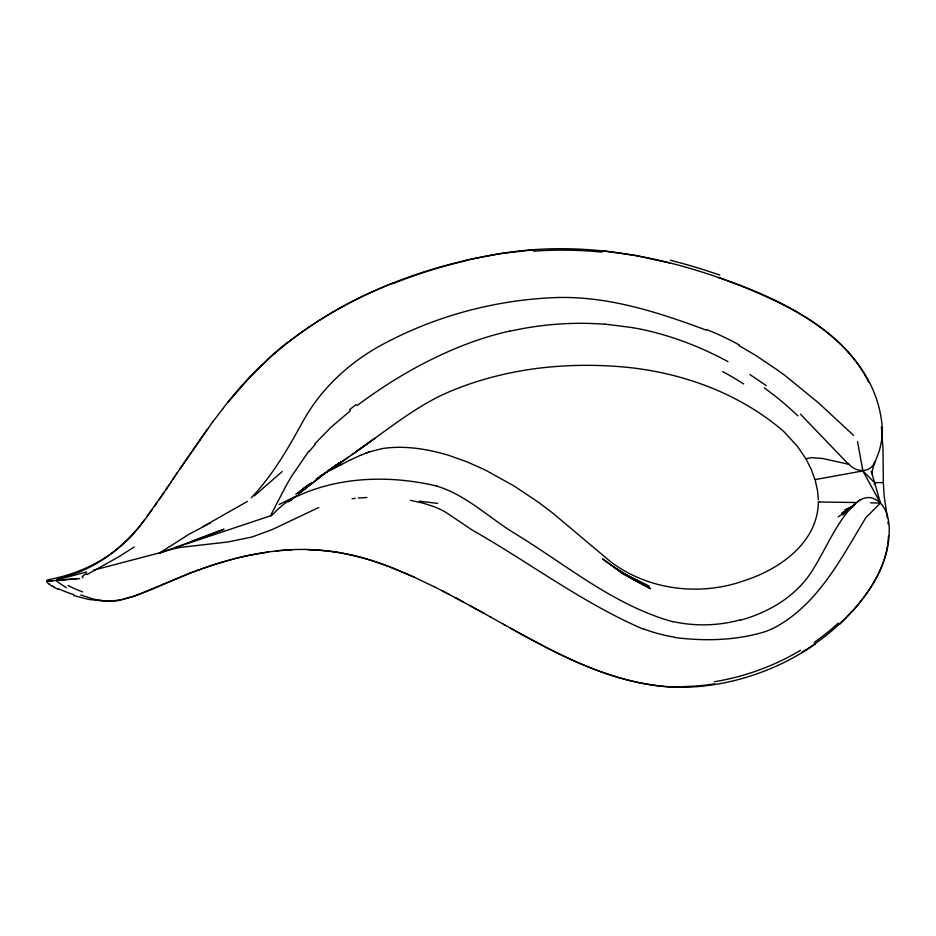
<?xml version="1.0" encoding="UTF-8"?>
<svg xmlns="http://www.w3.org/2000/svg" width="936" height="936" viewBox="0 0 936 936"><rect width="100%" height="100%" fill="white"/><g stroke="black" fill="none" stroke-linecap="round" stroke-linejoin="round"><path stroke-width="1.4" d="M52.521 580.893L46.858 580.928A1.533 1.416 -19 0 1 47.209 580.39A3.487 3.159 -20.7 0 1 48.075 579.782C86.381 572.656 121.961 552.872 144.296 519.96M888.521 535.79L887.89 543.699M59.576 578.155L58.383 578.717A3.604 2.738 -35.4 0 0 57.517 579.325A1.498 1.17 -35.4 0 0 57.166 579.723L57.143 580.858M882.192 432.947L881.63 439.358M856.639 502.527L818.368 501.988C817.807 542.634 779.63 569.357 744.167 580.694C699.964 596.454 648.367 590.171 610.646 561.764L552.603 512.975L538.399 502.234L514.25 486.1L485.222 469.977L466.701 461.717L448.087 455.13C426.956 448.952 404.644 445.243 382.649 448.531L369.895 451.702L361.425 454.896M874.329 484.462L874.587 482.625A419.925 418.918 -23.2 0 0 871.182 471.323M271.136 515.806L271.183 514.437A21.481 21.119 63.4 0 1 271.475 513.805L285.971 485.936A339.007 302.41 -80.5 0 1 291.576 476.33L308.728 451.21M887.62 545.653C882.285 576.833 861.81 602.936 839.58 624.347M871.884 473.686C873.066 463.788 878.787 455.411 880.519 445.665A67.813 60.29 -89.7 0 0 881.712 439.37M874.949 461.577C870.749 473.3 856.346 472.703 849.092 464.35A83.678 74.845 90 0 1 846.589 462.255L800.479 414.215M172.774 479.454L175.055 476.05M177.325 472.645L170.504 482.847M175.991 474.646L212.636 421.996M171.253 481.724L165.941 489.622M179.607 469.24L207.722 428.653M168.878 485.257L159.05 499.719M82.672 577.769L82.742 577.676A4.563 4.177 22.4 0 1 82.953 577.407M164.116 492.313L146.893 516.59M154.428 506.306L156.874 502.831M152.006 509.675C130.186 541.874 99.017 569.31 60.313 577.886M212.507 422.183L222.885 408.646M222.721 408.845C265.754 351.62 326.102 309.149 392.523 283.28M227.916 402.363L249.877 377.231L267.743 359.506M852.801 610.822C872.258 588.826 889.001 561.67 889.2 531.414C889.668 518.638 885.784 502.316 872.059 498.01A13.35 12.847 13.8 0 0 867.824 497.542L863.671 498.315L858.64 500.772L842.447 514.87L855.481 503.743M314.894 443.769L331.332 426.933L350.427 410.717M251.269 497.776C272.329 475.734 287.633 449.198 302.246 422.662C321.013 387.972 351.152 360.571 386.077 342.611C438.317 315.128 496.969 299.789 555.914 297.566C607.897 295.916 658.183 312.179 706.294 330.174M341.628 464.385L330.443 469.942L350.836 455.458M330.431 469.954L332.409 468.363M158.886 553.422L163.262 551.877A108.646 104.551 45 0 1 181.338 547.291L227.834 541.991L252.006 537.018L271.99 529.659L318.766 507.487M855.328 503.299C836.749 521.668 827.038 546.694 813.536 568.632C797.811 595.202 769.696 612.238 740.434 620.158M254.276 495.869L282.204 471.545M857.657 501.883L859.821 500.035M271.487 515.56L271.814 515.28A22.78 22.394 63.4 0 0 272.2 514.917L277.828 509.395A80.695 79.08 74.7 0 1 289.879 499.871C334.152 476.436 388.639 474.552 436.726 486.053M288.206 501.93L293.6 497.659L289.142 501.158M298.385 493.892L304.879 488.767L301.45 491.47M293.459 497.765L288.896 501.368L293.471 497.753M300.959 491.856L332.35 468L327.167 471.826L330.829 469.111L329.355 470.188M301.392 491.529L305.838 488.03M295.811 494.325L306.821 485.878M289.411 500.935L293.927 497.39M298.174 494.044L306.341 487.644M307.265 485.995L302.597 489.575L310.307 483.678M286.989 343.067C350.099 294.068 427.155 264.607 505.826 252.779C582.601 241.09 661.003 255.657 733.028 282.812C798.104 305.85 875.698 349.76 882.18 426.524A62.033 54.241 -89.2 0 1 882.262 432.959M302.574 489.586L311.817 482.566M305.347 488.405L319.96 477.208M357.061 405.592C390.71 380.344 427.471 359.003 466.818 343.98A323.528 321.621 71 0 1 509.839 331.04M308.026 485.094L309.886 483.713M351.468 454.978L354.65 452.767C382.695 433.345 409.184 411.29 439.873 396.033L440.938 395.519C468.187 382.836 497.355 374.611 526.991 369.837C560.091 364.712 593.822 364.092 627.143 367.31C683.865 373.16 740.212 393.834 783.654 431.414L797.495 446.367L805.908 458.815L811.196 469.252L814.999 479.618L862.887 470.925L874.587 482.625L880.425 503.088L865.812 517.702C841.043 558.546 817.76 604.96 773.815 628.021A92.231 88.826 -51.9 0 1 765.028 631.706C735.93 640.61 704.551 641.324 674.528 637.475M336.866 464.747L327.916 471.229L339.206 463.074L327.53 471.323L340.681 462.127L327.53 471.323M838.223 516.883L853.339 506.224L841.745 513.244L851.818 507.406M322.335 474.903L318.907 477.372L333.356 467.263L319.621 476.752M354.545 452.802L374.657 438.422L354.65 452.767M350.707 455.504L353.106 453.855M332.374 468.094L348.625 457.002M316.93 478.612L316.204 479.127L316.848 478.682M317.655 478.12L318.357 477.629M317.55 478.191L318.228 477.723M318.86 477.313L320.72 476.05M815.443 643.991C780.928 668 740.072 682.941 698.174 686.568A199.742 198.409 16.9 0 1 662.571 686.299C605.03 680.519 553.188 651.947 503.533 624.289M159.377 553.094L189.329 534.07L207.511 524.499M134.199 547.045L117.971 557.259L87.013 574.564M330.853 469.065L335.65 466.058L333.86 467.146M331.742 468.503L333.099 467.649M334.409 466.807L335.462 466.163M203.229 526.512L247.396 501.415M369.895 451.702L365.73 453.2M341.254 464.584L330.49 470.036M341.429 464.49L351.023 459.611M279.057 504.469L297.168 495.741M852.883 506.317L844.939 509.98L853.69 506.142M350.836 459.705L361.6 454.814M208.939 523.844L210.378 523.212M187.481 574.294L132.935 596.723M194.536 571.568C169.58 580.402 146.191 593.869 120.381 600.081M191.88 541.382L224.008 529.203L174.81 547.782M195.764 571.1L201.93 568.831M198.186 570.199C228.208 559.038 259.717 551.222 291.81 549.865M203.171 568.386L213.127 564.981M270.738 515.759L159.857 552.778L93.74 570.118M214.379 564.572L232.058 559.342M132.222 596.618L122.897 599.169M57.166 579.723L86.709 571.966M233.321 559.003L235.872 558.347M237.159 558.02L239.71 557.4M240.997 557.095L252.591 554.592M465.988 260.231L499.625 253.703L533.684 249.795M806.82 458.605L805.908 458.815L811.278 457.669L822.37 458.464L849.092 464.35M121.001 599.567L119.106 599.941A78.612 76.506 83.2 0 1 103.744 601.087L88.405 599.379L73.453 595.471M352.041 498.748L355.2 498.361M46.8 581.291L79.712 578.553M358.359 498.046L366.842 497.472M57.002 580.18L76.892 578.729M874.587 482.625L883.35 482.625L884.204 496.454L887.433 518.017M683.912 687.235C621.13 687.808 563.764 657.774 510.295 628.079M870.562 502.843L880.425 503.088L862.887 470.925L857.552 441.57M307.628 549.713C332.69 550.228 357.54 555.235 381.104 563.706M105.979 601.052L93.834 599.239L80.73 594.968M816.005 479.7L814.999 479.618M604.843 324.113L632.759 327.635M602.199 250.754L636.141 255.598L669.626 262.922M419.269 501.158L437.662 503.381M410.377 500.339L423.411 503.205L434.058 506.692A88.007 88.007 0 0 1 445.606 512.203L464.244 524.64A303.311 303.311 0 0 0 472.177 530.057C529.624 562.63 582.917 603.264 643.792 629.378M819.105 502.141L818.368 501.988M341.032 552.965C366.491 557.423 390.839 566.608 414.309 577.231M672.844 621.738C613.279 605.253 565.192 563.881 513.127 532.444C490.195 518.064 470.024 499.028 444.647 488.861A116.228 114.098 83.8 0 0 436.714 486.076M382.344 564.151L388.522 566.432M389.75 566.9L414.051 577.114L435.439 587.363M742.833 286.603C788.662 305.592 837.58 329.109 863.87 373.37M58.231 589.364L53.949 587.164M435.298 587.293L449.514 594.582M442.225 590.803L463.472 602.035M727.986 361.635C703.17 348.227 676.763 337.65 649.303 331.063A278.682 276.553 55.5 0 0 632.759 327.682M635.216 580.495L613.536 566.9L635.216 580.495L650.614 588.756L624.078 574.517L602.831 559.049L624.078 574.517M455.972 598.01L484.251 613.49M469.626 605.393L491.154 617.35M739.054 345.618L756.077 355.61L777.863 370.317A455.949 434.292 19.1 0 1 785.807 376.143L818.778 403.1L853.55 435.345M489.984 616.695L504.96 625.096M66.362 587.738L59.436 583.175A11.735 9.465 -30.5 0 1 56.967 580.963M51.866 585.959L49.854 584.672A24.968 22.499 -1.6 0 1 49.058 584.146M749.912 374.54L766.256 385.62M864.583 374.587L866.619 378.296M867.251 379.56L868.526 382.087M815.338 480.788L817.561 490.897L818.345 499.695M881.384 426.956L882.976 448.321L883.35 482.625M887.925 521.949L888.124 523.914M49.21 583.865A5.37 4.973 -15.6 0 1 46.543 581.408M54.077 586.954A67.626 62.595 -8.3 0 1 52.007 585.772M73.768 594.594A129.367 124.979 -35.8 0 1 58.523 588.779M252.615 554.744A277.114 275.945 39.7 0 1 268.211 552.17M838.293 623.083A224.652 213.455 -3.5 0 1 814.203 642.377M718.836 277.582A559.318 538.317 3.7 0 1 742.868 286.533M670.34 260.255A570.948 548.356 4.2 0 1 719.761 275.09M533.789 251.164A387.867 379.337 3.1 0 1 602.059 252.135M392.699 283.713A505.358 500.655 6.8 0 1 466.093 260.699M120.381 600.245A64.514 56.218 -49.1 0 1 105.955 601.181M187.422 574.119A513.63 501.485 -80.9 0 1 198.128 570.024M275.909 550.894A248.227 242.389 48.2 0 1 310.413 549.561M310.413 549.689A228.852 223.037 45.7 0 1 341.055 552.848M714.73 683.83A208.517 200.222 -18.5 0 1 683.923 686.533M800.537 650.309A239.101 231.578 -20.2 0 1 714.402 681.736M852.556 610.611A219.878 218.322 -18.8 0 1 801.766 652.322M267.602 359.365A314.613 290.616 -14 0 1 286.849 342.915M82.204 576.681A22.733 20.861 28.2 0 1 86.416 573.651M82.567 591.891A138.692 114.227 -27.5 0 1 68.129 585.445M59.611 578.319A18.544 12.905 -33.3 0 1 60.337 578.038M740.353 619.843A139.721 138.984 -6.9 0 1 672.89 621.551M674.563 637.159A155.844 146.379 31.9 0 1 643.898 629.05M706.563 329.507A290.148 278.741 18.2 0 1 739.405 344.998M764.303 387.89A217.936 144.284 31.9 0 1 797.905 415.853M722.732 371.627A302.855 245.407 30.1 0 1 743.687 383.947M509.886 331.227A323.868 321.715 60.4 0 1 604.843 324.23M349.526 409.722A392.09 351.269 -19.5 0 1 356.183 404.574M309.196 451.561A200.362 194.349 11.1 0 1 315.409 444.19M648.882 586.205L625.061 574.236L648.882 586.205"/></g></svg>
